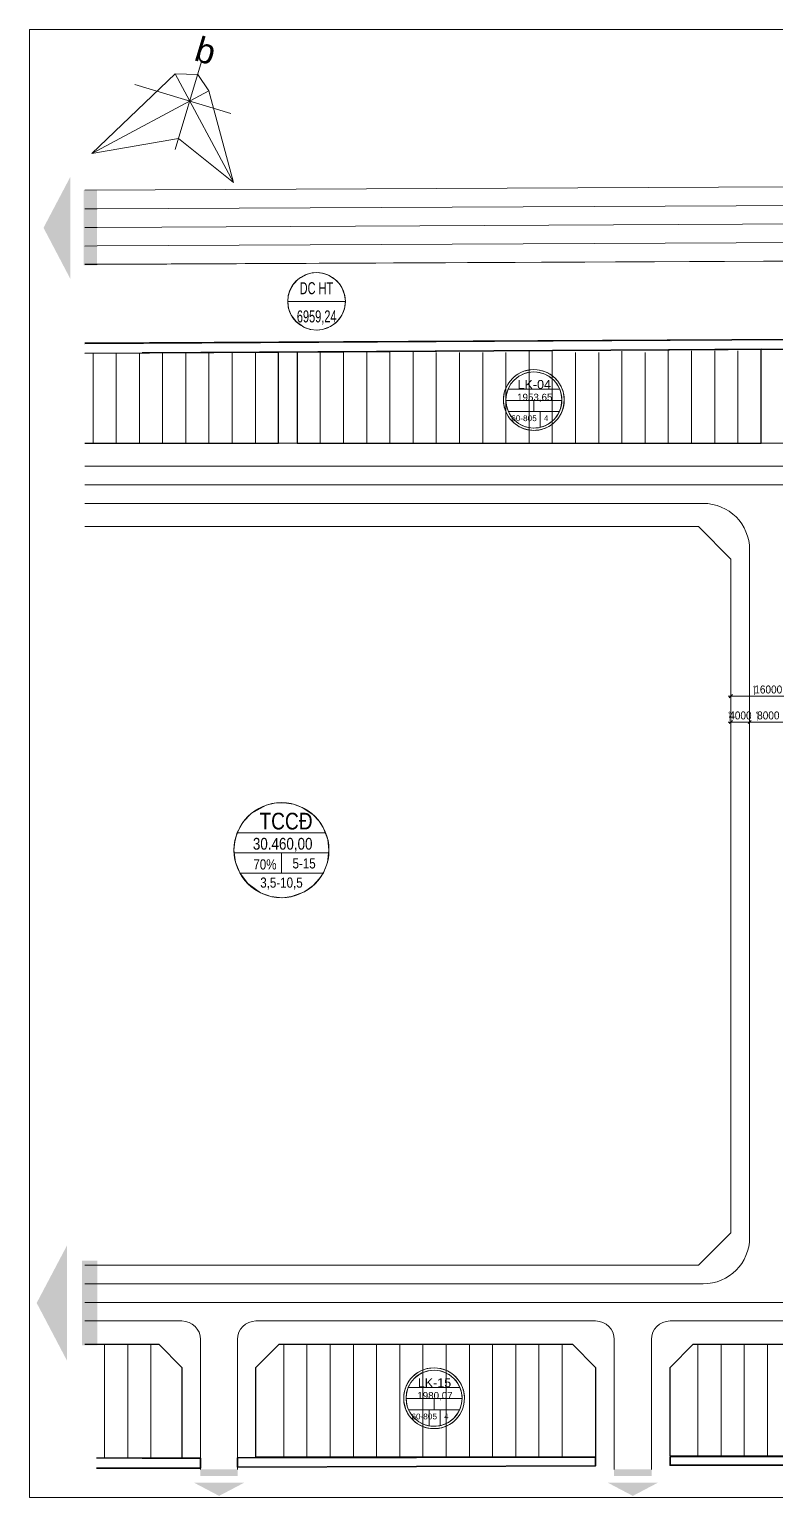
# Model space of a CAD drawing. Header units: millimetres. Extents: x 399718 to 787218, y 1067653 to 1371004.
# Drawn here: x 399718 to 553932, y 1067653 to 1371004 of the extents above; entities that cross this region are included whole.
import ezdxf

# ---------------------------------------------------------------- set-up
doc = ezdxf.new("R2010")
doc.units = ezdxf.units.MM
for name, color, linetype, lineweight in [('0-1', 7, 'Continuous', 9), ('1 qh Text', 7, 'Continuous', 9), ('1_vongtron', 7, 'Continuous', 9), ('A-ANNO-DIMS', 211, 'Continuous', 9), ('A-ANNO-DIMS-550', 211, 'Continuous', 9), ('Ha tang_A-1', 10, 'Continuous', 35), ('Hbaixe', 7, 'Continuous', 9), ('HdcongcongDVO__', 7, 'Continuous', 9), ('Hdolienke__-1', 250, 'Continuous', 25), ('NCV_TKCS_MB QUY HOACH_251209a_dwg-1', 7, 'Continuous', 9), ('p - net long duong', 7, 'Continuous', 9), ('P - VTCT', 7, 'Continuous', 9), ('p-net le duong', 7, 'Continuous', 9), ('TEXT', 7, 'Continuous', 9), ('TEXT-1', 7, 'Continuous', 18)]:
    doc.layers.add(name, color=color, linetype=linetype, lineweight=lineweight)
doc.styles.add('Arial', font='arial_0.ttf', dxfattribs={"height": 5116.114429})
doc.styles.add('Arial_1', font='arial_0.ttf', dxfattribs={"height": 1847.956793})
doc.styles.add('Arial_2', font='arial_0.ttf', dxfattribs={"height": 1446.65112})
doc.styles.add('Arial_3', font='arial_0.ttf', dxfattribs={"height": 1205.5426})
doc.styles.add('Arial_4', font='arial_0.ttf', dxfattribs={"width": 0.8, "height": 1205.5426})
doc.styles.add('Arial_5', font='arial_0.ttf', dxfattribs={"width": 0.9, "height": 1650})
doc.styles.add('VNI-Helve-Condense', font='VHELVCN.TTF', dxfattribs={"height": 2417.826304})
doc.styles.add('VNI-Helve-Condense_1', font='VHELVCN.TTF', dxfattribs={"height": 2086.338044})
doc.styles.add('VNI-Helve-Condense_2', font='VHELVCN.TTF', dxfattribs={"height": 3454.037577})
doc.styles.add('VNI-Helve-Condense_3', font='VHELVCN.TTF', dxfattribs={"width": 0.8, "height": 2474.151469})
doc.dimstyles.new('1_Dim_chi_tiet_khu_đất_2', dxfattribs={"dimscale": 304.8, "dimtxt": 1683.42801, "dimasz": 2.165354, "dimexe": 1.804462, "dimexo": 0.0625, "dimgap": 0.180446, "dimtad": 1, "dimdec": 0, "dimrnd": 5, "dimzin": 0, "dimdsep": 46, "dimtxsty": 'Arial_5', "dimblk1": 'OBLIQUE', "dimblk2": 'OBLIQUE', "dimsah": 1, "dimcen": 0.09, "dimdle": 1.804462, "dimazin": 0, "dimtfac": 1, "dimtdec": 4, "dimtix": 1, "dimtmove": 0, "dimatfit": 3, "dimfxl": 5.413386, "dimfxlon": 1, "dimtvp": 1, "dimtolj": 1, "dimtzin": 0, "dimarcsym": 2})

# ---------------------------------------------------------------- blocks, each defined once
blk = doc.blocks.new('NCV_TKCS_MB QUY HOACH_251209a_dwg_VONG MG-2645528-TỔNG THỂ_TOÀN DỰ ÁN')
at = {"layer": '1_vongtron'}
for p, q in [((498621, 1296649), (509321, 1296649)), ((498182, 1294352), (509759, 1294352)), ((503971, 1292056), (503971, 1294352)), ((498688, 1292056), (509253, 1292056)), ((502985, 1292056), (502985, 1288723)), ((505254, 1292056), (505254, 1288782))]:
    blk.add_line(p, q, dxfattribs=at)
at = {"layer": '1_vongtron', "flags": 128}
blk.add_lwpolyline([(497969, 1292582), (498225, 1291895), (498389, 1291551), (498644, 1291104), (498889, 1290740), (499156, 1290398), (499481, 1290039), (499835, 1289704), (500110, 1289477), (500486, 1289206), (500960, 1288919), (501371, 1288714), (501828, 1288527), (502300, 1288376), (502859, 1288249), (503575, 1288163), (504289, 1288158), (504883, 1288217), (505687, 1288389), (506399, 1288639), (507039, 1288951), (507618, 1289318), (508058, 1289662), (508517, 1290098), (508846, 1290472), (509193, 1290942), (509486, 1291426), (509701, 1291860), (509915, 1292405), (510118, 1293146), (510251, 1294430), (510196, 1295256), (510100, 1295798), (509998, 1296194), (509855, 1296625), (509630, 1297152), (509473, 1297457), (509301, 1297750), (508974, 1298225), (508657, 1298610), (508370, 1298912), (508114, 1299149), (507619, 1299542), (507237, 1299794), (506525, 1300167), (505739, 1300456), (505145, 1300599), (504686, 1300669), (503971, 1300710), (503016, 1300637), (502327, 1300491), (501576, 1300235), (501116, 1300024), (500502, 1299666), (499933, 1299240), (499530, 1298871), (499177, 1298488), (498787, 1297975), (498562, 1297621), (498289, 1297105), (498042, 1296501), (497863, 1295892), (497788, 1295533), (497709, 1294913), (497691, 1294430), (497727, 1293754)], close=True, dxfattribs=at)
at = {"layer": '1_vongtron'}
blk.add_circle((503971, 1294430), 5792, dxfattribs=at)
for radius, start, end in [(6280, 135, 31.91739), (5792, 135, 31.91739), (6280, 31.91739, 135), (5792, 31.91739, 135)]:
    blk.add_arc((503971, 1294430), radius, start, end, dxfattribs=at)
blk = doc.blocks.new('NCV_TKCS_MB QUY HOACH_251209a_dwg_VT-2645529-TỔNG THỂ_TOÀN DỰ ÁN')
at = {"layer": 'P - VTCT'}
blk.add_line((453102, 1314800), (465020, 1314800), dxfattribs=at)
at = {"layer": 'P - VTCT', "flags": 128}
blk.add_lwpolyline([(459390, 1320758), (458192, 1320703), (457131, 1320445), (455250, 1319389), (454272, 1318354), (453526, 1317015), (453203, 1315895), (453102, 1314800), (453294, 1313309), (453820, 1311973), (454827, 1310615), (456425, 1309464), (457748, 1308995), (459174, 1308850), (460307, 1308981), (461939, 1309590), (463030, 1310363), (463840, 1311248), (464311, 1311988), (464818, 1313267), (465020, 1314816), (464869, 1316142), (464303, 1317643), (463790, 1318434), (462998, 1319281), (461649, 1320175), (460588, 1320568)], close=True, dxfattribs=at)
at = {"layer": 'P - VTCT'}
blk.add_circle((459061, 1314808), 5959, dxfattribs=at)
blk = doc.blocks.new('NCV_TKCS_MB QUY HOACH_251209a_dwg_mui ten-2645530-TỔNG THỂ_TOÀN DỰ ÁN')
at = {"layer": '1 qh Text'}
h = blk.add_hatch(color=256, dxfattribs=at)
h.paths.add_polyline_path([(609181, 1068013), (614421, 1070767), (603944, 1070773)])
h.paths.add_polyline_path([(613044, 1072146), (613044, 1073525), (605324, 1073529), (605324, 1072151)])
blk = doc.blocks.new('NCV_TKCS_MB QUY HOACH_251209a_dwg-1594891-TỔNG THỂ_TOÀN DỰ ÁN')
at = {"layer": '0-1'}
for p, q in [((413708, 1330093), (773237, 1331827)), ((411158, 1330081), (413708, 1330093)), ((413703, 1322421), (411158, 1322409)), ((411158, 1276901), (675785, 1276901)), ((411158, 1108001), (413745, 1108001)), ((413745, 1108001), (773191, 1108001))]:
    blk.add_line(p, q, dxfattribs=at)
at = {"layer": '0-1', "flags": 128}
blk.add_lwpolyline([(411158, 1306048), (665238, 1307466), (665238, 1316920), (658527, 1323599), (413703, 1322421)], dxfattribs=at)
blk.add_lwpolyline([(452357, 1211226), (450384, 1211136), (448635, 1210711), (445535, 1208970), (443923, 1207264), (442694, 1205057), (442160, 1203213), (441995, 1201407), (442311, 1198951), (443177, 1196749), (444837, 1194511), (447469, 1192614), (449650, 1191842), (452000, 1191602), (453868, 1191817), (456558, 1192821), (458356, 1194095), (459691, 1195553), (460466, 1196772), (461302, 1198881), (461636, 1201433), (461387, 1203618), (460454, 1206092), (459609, 1207396), (458303, 1208792), (456081, 1210266), (454333, 1210912)], close=True, dxfattribs=at)
at = {"layer": 'Ha tang_A-1', "flags": 128}
for points in [[(411158, 1306169), (665238, 1307466), (665238, 1305548), (423058, 1304193)], [(423058, 1075802), (435080, 1075832), (435080, 1073719), (413582, 1073719)]]:
    blk.add_lwpolyline(points, dxfattribs=at)
for points in [[(516734, 1076035), (516734, 1074242), (442702, 1073978), (442702, 1075850)], [(532103, 1076053), (601497, 1076235), (601497, 1074347), (532103, 1074347)]]:
    blk.add_lwpolyline(points, close=True, dxfattribs=at)
at = {"layer": 'Hbaixe', "flags": 128}
blk.add_lwpolyline([(787218, 1067653), (399718, 1067653), (399718, 1371004), (787218, 1371004)], close=True, dxfattribs=at)
at = {"layer": 'HdcongcongDVO__'}
blk.add_line((413750, 1115658), (411158, 1115658), dxfattribs=at)
at = {"layer": 'HdcongcongDVO__', "flags": 128}
blk.add_lwpolyline([(411158, 1268272), (537981, 1268272), (544692, 1261560), (544692, 1122370), (537981, 1115658), (413750, 1115658)], dxfattribs=at)
at = {"layer": 'Hdolienke__-1'}
blk.add_line((411158, 1099335), (413740, 1099335), dxfattribs=at)
at = {"layer": 'Hdolienke__-1', "flags": 128}
for points in [[(550924, 1304909), (455045, 1304270), (455045, 1285530), (550924, 1285530)], [(451335, 1099332), (511936, 1099332), (516734, 1094536), (516734, 1076035), (446537, 1076035), (446537, 1094539)], [(596695, 1099328), (601497, 1094531), (601545, 1076235), (532103, 1076235), (532103, 1094537), (536905, 1099328)]]:
    blk.add_lwpolyline(points, close=True, dxfattribs=at)
for points in [[(411158, 1285530), (451221, 1285530), (451221, 1304243), (411158, 1304047)], [(413740, 1099335), (426451, 1099335), (431245, 1094541), (431245, 1075832), (413582, 1075832)]]:
    blk.add_lwpolyline(points, dxfattribs=at)
at = {"layer": 'p - net long duong'}
for p, q in [((658582, 1335110), (413710, 1333928)), ((413710, 1333928), (411158, 1333916)), ((413705, 1326257), (411158, 1326245)), ((658471, 1327434), (413705, 1326257)), ((502985, 1304453), (502985, 1285530)), ((507779, 1304471), (507779, 1285530)), ((522161, 1304526), (522161, 1285530)), ((531748, 1304562), (531748, 1285530)), ((536542, 1304580), (536542, 1285530)), ((541336, 1304599), (541336, 1285530)), ((546130, 1304617), (546130, 1285530)), ((550924, 1304909), (550924, 1285530)), ((412869, 1304058), (412869, 1285530)), ((417663, 1304082), (417663, 1285530)), ((422457, 1304106), (422457, 1285530)), ((427251, 1304129), (427251, 1285530)), ((432045, 1304153), (432045, 1285530)), ((436839, 1304177), (436839, 1285530)), ((441633, 1304201), (441633, 1285530)), ((446427, 1304224), (446427, 1285530)), ((451221, 1304224), (451221, 1285530)), ((455045, 1304224), (455045, 1285530)), ((459839, 1304288), (459839, 1285530)), ((464633, 1304307), (464633, 1285530)), ((469427, 1304325), (469427, 1285530)), ((474221, 1304343), (474221, 1285530)), ((479015, 1304361), (479015, 1285530)), ((483809, 1304224), (483809, 1285530)), ((488603, 1304224), (488603, 1285530)), ((493397, 1304224), (493397, 1285530)), ((498191, 1304224), (498191, 1285530)), ((512573, 1304224), (512573, 1285530)), ((517367, 1304224), (517367, 1285530)), ((526955, 1304224), (526955, 1285530)), ((411158, 1280736), (660444, 1280736)), ((538967, 1273066), (411158, 1273066)), ((548555, 1121411), (548555, 1263478)), ((413748, 1111823), (411158, 1111823)), ((411158, 1104153), (413743, 1104153)), ((413743, 1104153), (431245, 1104153)), ((532103, 1104153), (601497, 1104153)), ((415255, 1099335), (415255, 1075832)), ((420049, 1099335), (420049, 1075832)), ((424843, 1099335), (424843, 1075832)), ((435080, 1100317), (435080, 1073529)), ((442702, 1100317), (442702, 1073525)), ((452293, 1099331), (452293, 1076035)), ((457087, 1099331), (457087, 1076035)), ((461881, 1099331), (461881, 1076035)), ((466675, 1099331), (466675, 1076035)), ((471469, 1099331), (471469, 1076035)), ((476263, 1099331), (476263, 1076035)), ((481057, 1099331), (481057, 1076035)), ((485851, 1099331), (485851, 1076035)), ((490645, 1099331), (490645, 1076035)), ((495439, 1099331), (495439, 1076035)), ((500233, 1099331), (500233, 1076035)), ((505027, 1099331), (505027, 1076035)), ((509821, 1099331), (509821, 1076035)), ((520569, 1073529), (520569, 1100317)), ((528267, 1073525), (528267, 1100317)), ((537861, 1099326), (537861, 1076235)), ((542655, 1099326), (542655, 1076235)), ((547449, 1099326), (547449, 1076235)), ((552243, 1099326), (552243, 1076235)), ((435080, 1073528), (435080, 1073455)), ((442702, 1073525), (442702, 1073455)), ((520569, 1073455), (520569, 1073528)), ((528267, 1073455), (528267, 1073525))]:
    blk.add_line(p, q, dxfattribs=at)
at = {"layer": 'p - net long duong', "flags": 128}
for points in [[(538967, 1111823), (430967, 1111823), (413748, 1111823)], [(516734, 1104153), (496814, 1104153), (446537, 1104153)]]:
    blk.add_lwpolyline(points, dxfattribs=at)
at = {"layer": 'p - net long duong'}
for centre, radius, start, end in [((538967, 1263478), 9588, 0, 90), ((538967, 1121411), 9588, 270, 0), ((431245, 1100317), 3835, 0, 90), ((446537, 1100317), 3835, 90, 180), ((516734, 1100317), 3835, 0, 90), ((532103, 1100317), 3835, 90, 180)]:
    blk.add_arc(centre, radius, start, end, dxfattribs=at)
at = {"layer": 'P - VTCT'}
for p, q in [((442679, 1205021), (460942, 1205021)), ((441996, 1200843), (461637, 1200843)), ((451822, 1196679), (451822, 1200856)), ((443222, 1196667), (460422, 1196667))]:
    blk.add_line(p, q, dxfattribs=at)
blk.add_circle((451816, 1201420), 9820, dxfattribs=at)
at = {"layer": 'p-net le duong'}
for p, q in [((413703, 1322527), (411158, 1322516)), ((411158, 1306169), (665238, 1307466)), ((424681, 1304202), (501384, 1304631)), ((506178, 1304658), (582882, 1305087)), ((423058, 1075811), (431245, 1075832)), ((446537, 1075850), (516734, 1076035)), ((532103, 1076053), (601497, 1076235))]:
    blk.add_line(p, q, dxfattribs=at)
at = {"layer": 'p-net le duong', "flags": 128}
for points in [[(411158, 1337751), (658527, 1338945), (665238, 1345688), (665238, 1349569), (686332, 1349569), (686332, 1345790), (693043, 1339111), (773233, 1339498)], [(423058, 1285530), (660444, 1285530), (665238, 1290324), (665238, 1316920), (658527, 1323599), (413703, 1322527)], [(423058, 1268272), (537981, 1268272), (544692, 1261560), (544692, 1122370), (537981, 1115658), (423058, 1115658)]]:
    blk.add_lwpolyline(points, dxfattribs=at)
at = {"layer": 'TEXT'}
for p, q in [((435324, 1364389), (429844, 1346196)), ((421536, 1359621), (441383, 1353643)), ((441910, 1339359), (429844, 1361827)), ((412640, 1345351), (436792, 1358322))]:
    blk.add_line(p, q, dxfattribs=at)
at = {"layer": 'TEXT', "flags": 128}
blk.add_lwpolyline([(434515, 1361704), (436792, 1358322), (441910, 1339359), (430531, 1348477), (412640, 1345351), (429844, 1361827), (434515, 1361704), (436792, 1358322), (441910, 1339359), (430531, 1348477), (412640, 1345351), (429844, 1361827)], close=True, dxfattribs=at)
at = {"rotation": 270}
for p, xscale, yscale, zscale in [((-1740843, 2552625), 2.006983396021428, 2.006983396021428, 2.006983396021428), ((-2022687, 2490442), 2.269558013982226, 2.269558013982226, 2.269558013982226)]:
    blk.add_blockref('NCV_TKCS_MB QUY HOACH_251209a_dwg_mui ten-2645530-TỔNG THỂ_TOÀN DỰ ÁN', p, dxfattribs=dict(at, xscale=xscale, yscale=yscale, zscale=zscale))
for name, p in [('NCV_TKCS_MB QUY HOACH_251209a_dwg_VT-2645529-TỔNG THỂ_TOÀN DỰ ÁN', (0, 0)), ('NCV_TKCS_MB QUY HOACH_251209a_dwg_VONG MG-2645528-TỔNG THỂ_TOÀN DỰ ÁN', (0, 0)), ('NCV_TKCS_MB QUY HOACH_251209a_dwg_VONG MG-2645528-TỔNG THỂ_TOÀN DỰ ÁN', (-20622, -206249)), ('NCV_TKCS_MB QUY HOACH_251209a_dwg_mui ten-2645530-TỔNG THỂ_TOÀN DỰ ÁN', (-170252, 0)), ('NCV_TKCS_MB QUY HOACH_251209a_dwg_mui ten-2645530-TỔNG THỂ_TOÀN DỰ ÁN', (-84763, 0))]:
    blk.add_blockref(name, p)
at = {"layer": '1_vongtron', "attachment_point": 2, "line_spacing_factor": 0.941778}
for s, insert, char_height, width, style in [('LK-04', (504061, 1298566), 1848, 6816.66, 'Arial_1'), ('1953,65', (504156, 1295723), 1446.7, 7077.52, 'Arial_2'), ('60-80', (501456, 1291269), 1205.5, 4169.02, 'Arial_3'), ('5', (504113, 1291271), 1206, 907.37, 'Arial_3'), ('4', (506507, 1291279), 1206, 723.45, 'Arial_4'), ('LK-15', (483439, 1092317), 1848, 6816.66, 'Arial_1'), ('1980,07', (483534, 1089474), 1446.7, 7077.52, 'Arial_2'), ('60-80', (480834, 1085020), 1205.5, 4169.02, 'Arial_3'), ('5', (483491, 1085022), 1206, 907.37, 'Arial_3'), ('4', (485885, 1085030), 1206, 723.45, 'Arial_4')]:
    blk.add_mtext(s, dxfattribs=dict(at, insert=insert, char_height=char_height, width=width, style=style))
at = {"layer": 'P - VTCT', "char_height": 2474.2, "attachment_point": 2, "line_spacing_factor": 1.081022, "style": 'VNI-Helve-Condense_3'}
for s, insert, width in [('DC HT', (459040, 1318766), 8314.83), ('6959,24', (459094, 1312942), 10300.47)]:
    blk.add_mtext(s, dxfattribs=dict(at, insert=insert, width=width))
at = {"layer": 'TEXT', "attachment_point": 1, "line_spacing_factor": 1.081022}
for s, insert, char_height, width, style in [('TCCÑ', (447263, 1209148), 3454, 12517.49, 'VNI-Helve-Condense_2'), ('30.460,00', (445903, 1203954), 2417.8, 15796.3, 'VNI-Helve-Condense'), ('70%', (446005, 1199526), 2086.3, 6226.65, 'VNI-Helve-Condense_1'), ('5-15', (454104, 1199738), 2086.3, 6252.81, 'VNI-Helve-Condense_1'), ('3,5-10,5', (447431, 1195764), 2086.3, 11380.63, 'VNI-Helve-Condense_1')]:
    blk.add_mtext(s, dxfattribs=dict(at, insert=insert, char_height=char_height, width=width, style=style))
at = {"layer": 'TEXT-1', "insert": (434988, 1369609), "char_height": 5116, "width": 3954.81, "attachment_point": 1, "rotation": 343.23792, "line_spacing_factor": 0.941778, "style": 'Arial'}
blk.add_mtext('b', dxfattribs=at)
blk = doc.blocks.new('DIMBLOCK5-TỔNG THỂ_TOÀN DỰ ÁN')
at = {"layer": 'A-ANNO-DIMS-550'}
for p, q in [((544692, 1234900), (544692, 1232700)), ((544692, 1233250), (544692, 1234900)), ((544142, 1233250), (560609, 1233250)), ((560059, 1231600), (560059, 1233800)), ((560059, 1233250), (560059, 1231600))]:
    blk.add_line(p, q, dxfattribs=at)
at = {"layer": 'A-ANNO-DIMS-550', "lineweight": 25}
for p, q in [((544692, 1233250), (544362, 1232920)), ((544692, 1233250), (545022, 1233580)), ((560059, 1233250), (559729, 1232920)), ((560059, 1233250), (560389, 1233580))]:
    blk.add_line(p, q, dxfattribs=at)
at = {"layer": 'A-ANNO-DIMS-550', "color": 0, "insert": (549527, 1235447), "char_height": 1650, "width": 6837.31, "attachment_point": 1, "line_spacing_factor": 0.941778, "style": 'Arial_5'}
blk.add_mtext('\u206e16000', dxfattribs=at)
blk = doc.blocks.new('_Oblique')
at = {"color": 0, "linetype": 'ByBlock', "lineweight": -2}
blk.add_line((-0.5, -0.5), (0.5, 0.5), dxfattribs=at)
blk = doc.blocks.new('DIMBLOCK6-TỔNG THỂ_TOÀN DỰ ÁN')
at = {"layer": 'A-ANNO-DIMS-550'}
for p, q in [((544692, 1229539), (544692, 1227339)), ((544692, 1227889), (544692, 1229539)), ((548555, 1229539), (548555, 1227339)), ((548555, 1227889), (548555, 1229539)), ((544142, 1227889), (548555, 1227889))]:
    blk.add_line(p, q, dxfattribs=at)
at = {"layer": 'A-ANNO-DIMS-550', "lineweight": 25}
for p, q in [((544692, 1227889), (544362, 1227559)), ((544692, 1227889), (545022, 1228219)), ((548555, 1227889), (548225, 1227559)), ((548555, 1227889), (548885, 1228219))]:
    blk.add_line(p, q, dxfattribs=at)
at = {"layer": 'A-ANNO-DIMS-550', "color": 0, "insert": (544344, 1230086), "char_height": 1650, "width": 5469.85, "attachment_point": 1, "line_spacing_factor": 0.941778, "style": 'Arial_5'}
blk.add_mtext('\u206e4000', dxfattribs=at)
blk = doc.blocks.new('DIMBLOCK7-TỔNG THỂ_TOÀN DỰ ÁN')
at = {"layer": 'A-ANNO-DIMS-550'}
for p, q in [((548555, 1229539), (548555, 1227339)), ((548555, 1227889), (548555, 1229539)), ((556225, 1229539), (556225, 1227339)), ((556225, 1227889), (556225, 1229539)), ((548555, 1227889), (556225, 1227889))]:
    blk.add_line(p, q, dxfattribs=at)
at = {"layer": 'A-ANNO-DIMS-550', "lineweight": 25}
for p, q in [((548555, 1227889), (548225, 1227559)), ((548555, 1227889), (548885, 1228219)), ((556225, 1227889), (555895, 1227559)), ((556225, 1227889), (556555, 1228219))]:
    blk.add_line(p, q, dxfattribs=at)
at = {"layer": 'A-ANNO-DIMS-550', "color": 0, "insert": (550111, 1230086), "char_height": 1650, "width": 5469.85, "attachment_point": 1, "line_spacing_factor": 0.941778, "style": 'Arial_5'}
blk.add_mtext('\u206e8000', dxfattribs=at)

msp = doc.modelspace()

# ---------------------------------------------------------------- block references
at = {"layer": 'NCV_TKCS_MB QUY HOACH_251209a_dwg-1'}
msp.add_blockref('NCV_TKCS_MB QUY HOACH_251209a_dwg-1594891-TỔNG THỂ_TOÀN DỰ ÁN', (0, 0), dxfattribs=at)

# ---------------------------------------------------------------- dimensions: what is measured, and where the dimension line sits
at = {"layer": 'A-ANNO-DIMS'}
for base, p1, p2, text, override, picture, middle in [((560059.3, 1233250.1), (544692.2, 1234900.1), (560059.3, 1231600.1), '\u206e16000', {"dimpost": '<>', "dimfxl": 15717.396833}, 'DIMBLOCK5-TỔNG THỂ_TOÀN DỰ ÁN', (552375.7, 1234288.3)), ((548554.8, 1227888.7), (544692.2, 1229538.7), (548554.8, 1229538.7), '\u206e4000', {"dimpost": '<>', "dimfxl": 3862.576994}, 'DIMBLOCK6-TỔNG THỂ_TOÀN DỰ ÁN', (546623.5, 1228926.8)), ((556225.1, 1227888.7), (548554.8, 1229538.7), (556225.1, 1229538.7), '\u206e8000', {"dimpost": '<>', "dimfxl": 7670.360457}, 'DIMBLOCK7-TỔNG THỂ_TOÀN DỰ ÁN', (552390, 1228926.8))]:
    dim = msp.add_linear_dim(base=base, p1=p1, p2=p2, text=text, dimstyle='1_Dim_chi_tiet_khu_đất_2', override=override, dxfattribs=at)
    dim.commit()
    dim.dimension.update_dxf_attribs({"geometry": picture, "text_midpoint": middle})

doc.saveas('drawing.dxf')
